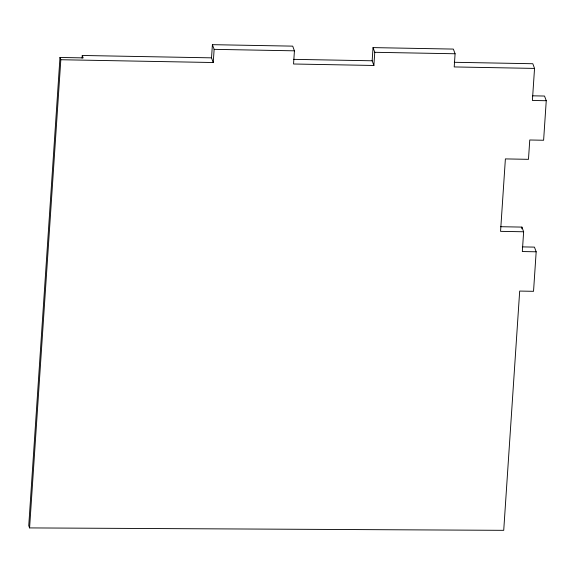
<?xml version="1.0" encoding="UTF-8"?>
<svg xmlns="http://www.w3.org/2000/svg" width="575" height="575" viewBox="0 0 575 575"><rect width="100%" height="100%" fill="white"/><g stroke="black" fill="none" stroke-linecap="round" stroke-linejoin="round"><path stroke-width="0.86" d="M59.98 57.464L60.821 59.735L213.246 62.524L211.528 57.845L82.268 55.473L83.152 57.888L59.98 57.464L28.75 525.643L29.584 527.915L503.722 530.33L519.685 291.065L533.535 291.317L536.173 251.792L534.448 247.113L522.33 246.891M29.584 527.915L60.821 59.735M82.088 58.161L82.268 55.473M211.528 57.845L212.405 44.67L292.711 46.137L294.429 50.823L293.552 63.998L373.879 65.471L374.763 52.296L373.038 47.61L453.366 49.083L455.091 53.762L454.207 66.937L534.542 68.411L532.4 100.467L546.25 100.726L543.612 140.25L529.762 139.991L528.475 159.333L505.389 158.908L500.559 231.351L523.638 231.775L522.323 251.541L536.173 251.792M213.246 62.524L214.13 49.349L212.405 44.67M373.879 65.471L372.162 60.785L373.038 47.61M521.805 228.814L521.92 227.096L500.609 226.708M214.13 49.349L294.429 50.823M374.763 52.296L455.091 53.762M293.617 59.347L372.162 60.785M454.272 62.294L532.817 63.732L534.542 68.411M532.407 95.817L544.525 96.039L546.25 100.726M521.92 227.096L523.638 231.775"/></g></svg>
